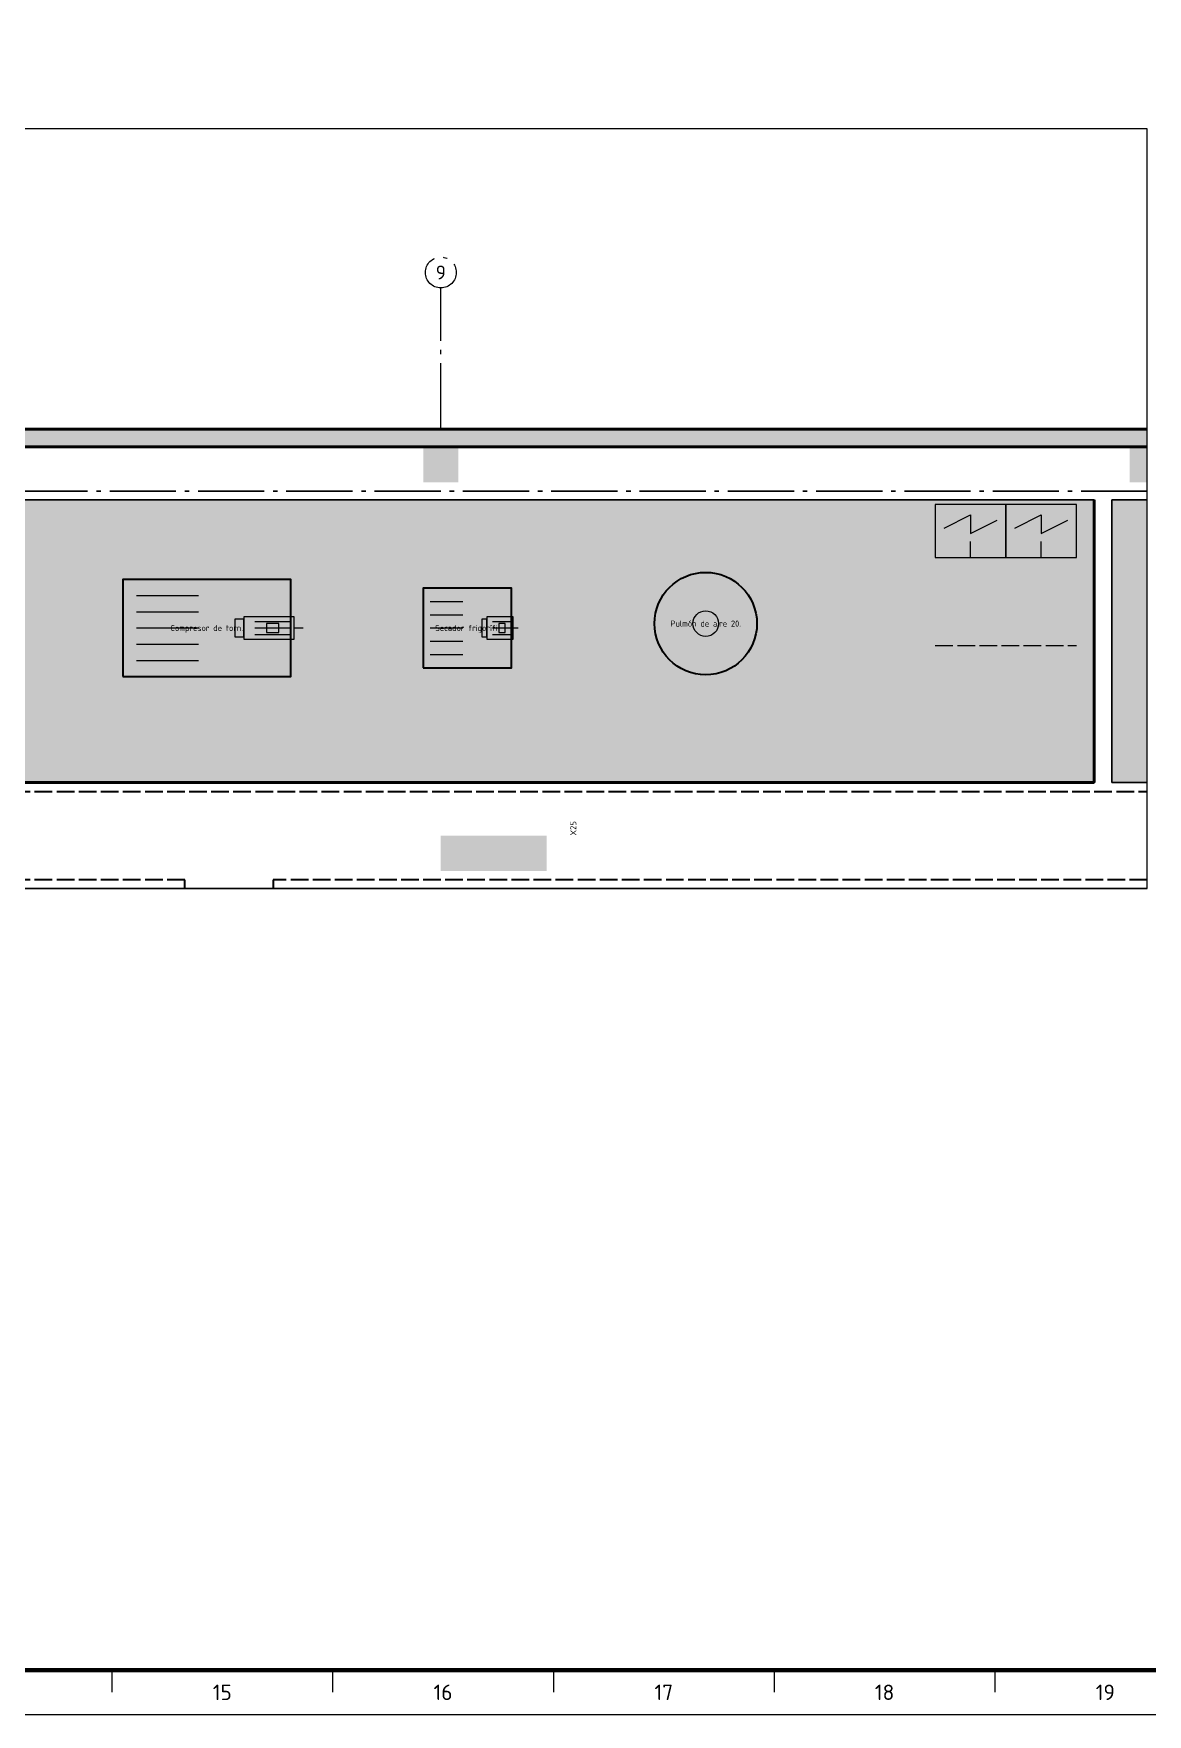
# Model space of a CAD drawing. Header units: millimetres. Extents: x 0 to 1189, y 0 to 841.
# Drawn here: x 676.8 to 929, y 0 to 380.6 of the extents above; entities that cross this region are included whole.
import ezdxf
from ezdxf.enums import TextEntityAlignment as Align

# ---------------------------------------------------------------- set-up
doc = ezdxf.new("R2010")
doc.units = ezdxf.units.MM
doc.linetypes.add('IRAM-E-TRAZOS', pattern=[5, 4, -1])
doc.linetypes.add('IRAM-F-TRAZO-PUNTO', pattern=[20, 15, -2, 1, -2])
for name, color, linetype, lineweight in [('06-TEXTO', 7, 'CONTINUOUS', 25), ('07-RECUADRO', 7, 'CONTINUOUS', 70), ('08-FINA', 5, 'CONTINUOUS', 18), ('A-COLUMNA', 7, 'CONTINUOUS', 50), ('A-EJE', 1, 'IRAM-F-TRAZO-PUNTO', 18), ('A-EQUIPO-FINO', 8, 'CONTINUOUS', 13), ('A-EQUIPO-OCULTO', 8, 'IRAM-E-TRAZOS', 13), ('A-EQUIPO-RELLENO', 9, 'CONTINUOUS', 13), ('A-MURO', 7, 'CONTINUOUS', 50), ('A-RELLENO', 9, 'CONTINUOUS', 13), ('A-SECTOR', 1, 'CONTINUOUS', 25), ('A-TABIQUE', 7, 'CONTINUOUS', 50), ('A-TEXTO', 7, 'CONTINUOUS', 18)]:
    doc.layers.add(name, color=color, linetype=linetype, lineweight=lineweight)
for name, color, linetype, lineweight, true_color in [('A-EQUIPO', 30, 'CONTINUOUS', 35, 0xe67800), ('A-MOBILIARIO', 8, 'CONTINUOUS', 18, 0x50505a), ('A-PASILLO', 2, 'IRAM-E-TRAZOS', 35, 0xd7a500), ('A-SENDA', 2, 'CONTINUOUS', 25, 0xd7a500), ('A-ZONA-LOG', 5, 'IRAM-F-TRAZO-PUNTO', 25, 0x285ac8)]:
    doc.layers.add(name, color=color, linetype=linetype, lineweight=lineweight, true_color=true_color)
doc.styles.add('ISO3098', font='isocpeur.ttf')

msp = doc.modelspace()

# ---------------------------------------------------------------- hatches: boundary and pattern name
at = {"layer": 'A-COLUMNA', "true_color": 0x000000}
h = msp.add_hatch(color=7, dxfattribs=at)
h.dxf.hatch_style = 1
h.paths.add_polyline_path([(765, 279), (773, 279), (773, 287), (765, 287)])
h = msp.add_hatch(color=7, dxfattribs=at)
h.dxf.hatch_style = 1
h.paths.add_polyline_path([(925, 279), (925, 287), (929, 287), (929, 279)])
at = {"layer": 'A-EQUIPO-RELLENO', "true_color": 0xcdd0d4}
h = msp.add_hatch(color=7, dxfattribs=at)
h.dxf.hatch_style = 1
h.paths.add_polyline_path([(881, 262), (897, 262), (897, 274), (881, 274)])
h = msp.add_hatch(color=7, dxfattribs=at)
h.dxf.hatch_style = 1
h.paths.add_polyline_path([(897, 262), (913, 262), (913, 274), (897, 274)])
at = {"layer": 'A-EQUIPO-RELLENO', "true_color": 0xd7e1d7}
h = msp.add_hatch(color=7, dxfattribs=at)
h.dxf.hatch_style = 1
h.paths.add_polyline_path([(697, 235), (735, 235), (735, 257), (697, 257)])
h = msp.add_hatch(color=7, dxfattribs=at)
h.dxf.hatch_style = 1
h.paths.add_polyline_path([(765, 237), (785, 237), (785, 255), (765, 255)])
at = {"layer": 'A-EQUIPO-RELLENO', "true_color": 0xe1e6ec}
h = msp.add_hatch(color=7, dxfattribs=at)
h.dxf.hatch_style = 1
h.paths.add_polyline_path([(840.6, 247), (840.205, 250.002), (839.046, 252.8), (837.202, 255.202), (834.8, 257.046), (832.002, 258.205), (829, 258.6), (825.998, 258.205), (823.2, 257.046), (820.798, 255.202), (818.954, 252.8), (817.795, 250.002), (817.4, 247), (817.795, 243.998), (818.954, 241.2), (820.798, 238.798), (823.2, 236.954), (825.998, 235.795), (829, 235.4), (832.002, 235.795), (834.8, 236.954), (837.202, 238.798), (839.046, 241.2), (840.205, 243.998)])
at = {"layer": 'A-EQUIPO-RELLENO', "true_color": 0xcdd0d4}
h = msp.add_hatch(color=7, dxfattribs=at)
h.dxf.hatch_style = 1
h.paths.add_polyline_path([(724.36, 243.5), (735.76, 243.5), (735.76, 248.5), (724.36, 248.5)])
h = msp.add_hatch(color=7, dxfattribs=at)
h.dxf.hatch_style = 1
h.paths.add_polyline_path([(779.4, 243.5), (785.4, 243.5), (785.4, 248.5), (779.4, 248.5)])
at = {"layer": 'A-MURO', "true_color": 0x464646}
h = msp.add_hatch(color=7, dxfattribs=at)
h.dxf.hatch_style = 1
h.paths.add_polyline_path([(475, 287), (475, 291), (929, 291), (929, 287)])
at = {"layer": 'A-RELLENO', "true_color": 0xe8e8e8}
h = msp.add_hatch(color=7, dxfattribs=at)
h.dxf.hatch_style = 1
h.paths.add_polyline_path([(449, 211), (917, 211), (917, 275), (449, 275)])
at = {"layer": 'A-RELLENO', "true_color": 0xfde4c8}
h = msp.add_hatch(color=7, dxfattribs=at)
h.dxf.hatch_style = 1
h.paths.add_polyline_path([(921, 211), (921, 275), (929, 275), (929, 211)])
at = {"layer": 'A-SENDA', "true_color": 0xd7a500}
h = msp.add_hatch(color=7, dxfattribs=at)
h.dxf.hatch_style = 1
h.paths.add_polyline_path([(769, 191), (793, 191), (793, 199), (769, 199)])

# ---------------------------------------------------------------- linework, layer by layer
at = {"layer": '07-RECUADRO'}
msp.add_lwpolyline([(25, 10), (1179, 10), (1179, 831), (25, 831)], close=True, dxfattribs=at)
at = {"layer": '08-FINA'}
for p, q in [((694.5, 10), (694.5, 5)), ((744.5, 10), (744.5, 5)), ((794.5, 10), (794.5, 5)), ((844.5, 10), (844.5, 5)), ((894.5, 10), (894.5, 5))]:
    msp.add_line(p, q, dxfattribs=at)
msp.add_lwpolyline([(0, 0), (1189, 0), (1189, 841), (0, 841)], close=True, dxfattribs=at)
at = {"layer": 'A-EJE'}
for p, q in [((769, 291), (769, 323)), ((929, 291), (929, 323))]:
    msp.add_line(p, q, dxfattribs=at)
msp.add_circle((769, 326.5), 3.5, dxfattribs=at)
at = {"layer": 'A-EQUIPO'}
for points in [[(697, 235), (735, 235), (735, 257), (697, 257)], [(765, 237), (785, 237), (785, 255), (765, 255)]]:
    msp.add_lwpolyline(points, close=True, dxfattribs=at)
msp.add_circle((829, 247), 11.6, dxfattribs=at)
at = {"layer": 'A-EQUIPO-FINO'}
for p, q in [((889, 262), (889, 265.6)), ((905, 262), (905, 265.6)), ((700.04, 253.333), (714.1, 253.333)), ((766.6, 252), (774, 252)), ((700.04, 249.667), (714.1, 249.667)), ((726.868, 247.5), (734.848, 247.5)), ((766.6, 249), (774, 249)), ((780.72, 247.5), (784.92, 247.5)), ((700.04, 246), (714.1, 246)), ((726.868, 246), (734.848, 246)), ((726.868, 244.5), (734.848, 244.5)), ((735.76, 246), (737.812, 246)), ((766.6, 246), (774, 246)), ((780.72, 246), (784.92, 246)), ((780.72, 244.5), (784.92, 244.5)), ((785.4, 246), (786.48, 246)), ((700.04, 242.333), (714.1, 242.333)), ((766.6, 243), (774, 243)), ((766.6, 240), (774, 240)), ((700.04, 238.667), (714.1, 238.667))]:
    msp.add_line(p, q, dxfattribs=at)
for points in [[(883, 268.6), (889, 271.6), (889, 267.4), (895, 270.4)], [(899, 268.6), (905, 271.6), (905, 267.4), (911, 270.4)]]:
    msp.add_lwpolyline(points, dxfattribs=at)
for points in [[(722.308, 244), (724.36, 244), (724.36, 248), (722.308, 248)], [(724.36, 243.5), (735.76, 243.5), (735.76, 248.5), (724.36, 248.5)], [(778.32, 244), (779.4, 244), (779.4, 248), (778.32, 248)], [(779.4, 243.5), (785.4, 243.5), (785.4, 248.5), (779.4, 248.5)], [(729.49, 245), (732.34, 245), (732.34, 247), (729.49, 247)], [(782.1, 245), (783.6, 245), (783.6, 247), (782.1, 247)]]:
    msp.add_lwpolyline(points, close=True, dxfattribs=at)
msp.add_circle((829, 247), 2.9, dxfattribs=at)
at = {"layer": 'A-EQUIPO-OCULTO'}
msp.add_line((881, 242), (913, 242), dxfattribs=at)
at = {"layer": 'A-MOBILIARIO'}
for points in [[(881, 262), (897, 262), (897, 274), (881, 274)], [(897, 262), (913, 262), (913, 274), (897, 274)]]:
    msp.add_lwpolyline(points, close=True, dxfattribs=at)
at = {"layer": 'A-MURO'}
msp.add_lwpolyline([(929, 287), (475, 287), (475, 291), (929, 291)], dxfattribs=at)
at = {"layer": 'A-PASILLO'}
for p, q in [((437, 209), (929, 209)), ((711, 189), (437, 189)), ((711, 187), (711, 189)), ((929, 189), (731, 189)), ((731, 189), (731, 187))]:
    msp.add_line(p, q, dxfattribs=at)
at = {"layer": 'A-SECTOR'}
msp.add_lwpolyline([(449, 211), (917, 211), (917, 275), (449, 275)], close=True, dxfattribs=at)
for points in [[(929, 275), (921, 275), (921, 211)], [(921, 211), (929, 211)], [(929, 187), (583, 187)]]:
    msp.add_lwpolyline(points, dxfattribs=at)
at = {"layer": 'A-TABIQUE'}
for p, q in [((917, 211), (917, 275)), ((627, 211), (917, 211))]:
    msp.add_line(p, q, dxfattribs=at)
at = {"layer": 'A-TEXTO'}
msp.add_lwpolyline([(437, 187), (929, 187), (929, 359), (437, 359)], close=True, dxfattribs=at)
at = {"layer": 'A-ZONA-LOG'}
msp.add_lwpolyline([(929, 277), (437, 277)], dxfattribs=at)

# ---------------------------------------------------------------- texts
at = {"layer": '06-TEXTO', "style": 'ISO3098'}
for s, p in [('15', (719.5, 5)), ('16', (769.5, 5)), ('17', (819.5, 5)), ('18', (869.5, 5)), ('19', (919.5, 5))]:
    msp.add_text(s, height=3.5, dxfattribs=at).set_placement(p, align=Align.MIDDLE_CENTER)
at = {"layer": 'A-TEXTO', "style": 'ISO3098'}
for s, height, p in [('9', 3.15, (769, 326.5)), ('Pulmón de aire 20.', 1.364, (829, 247)), ('Compresor de torn.', 1.364, (716, 246)), ('Secador frigorífi.', 1.364, (775, 246))]:
    msp.add_text(s, height=height, dxfattribs=at).set_placement(p, align=Align.MIDDLE_CENTER)
msp.add_text('X25', height=1.408, rotation=90, dxfattribs=at).set_placement((799, 199), align=Align.MIDDLE_LEFT)

doc.saveas('drawing.dxf')
